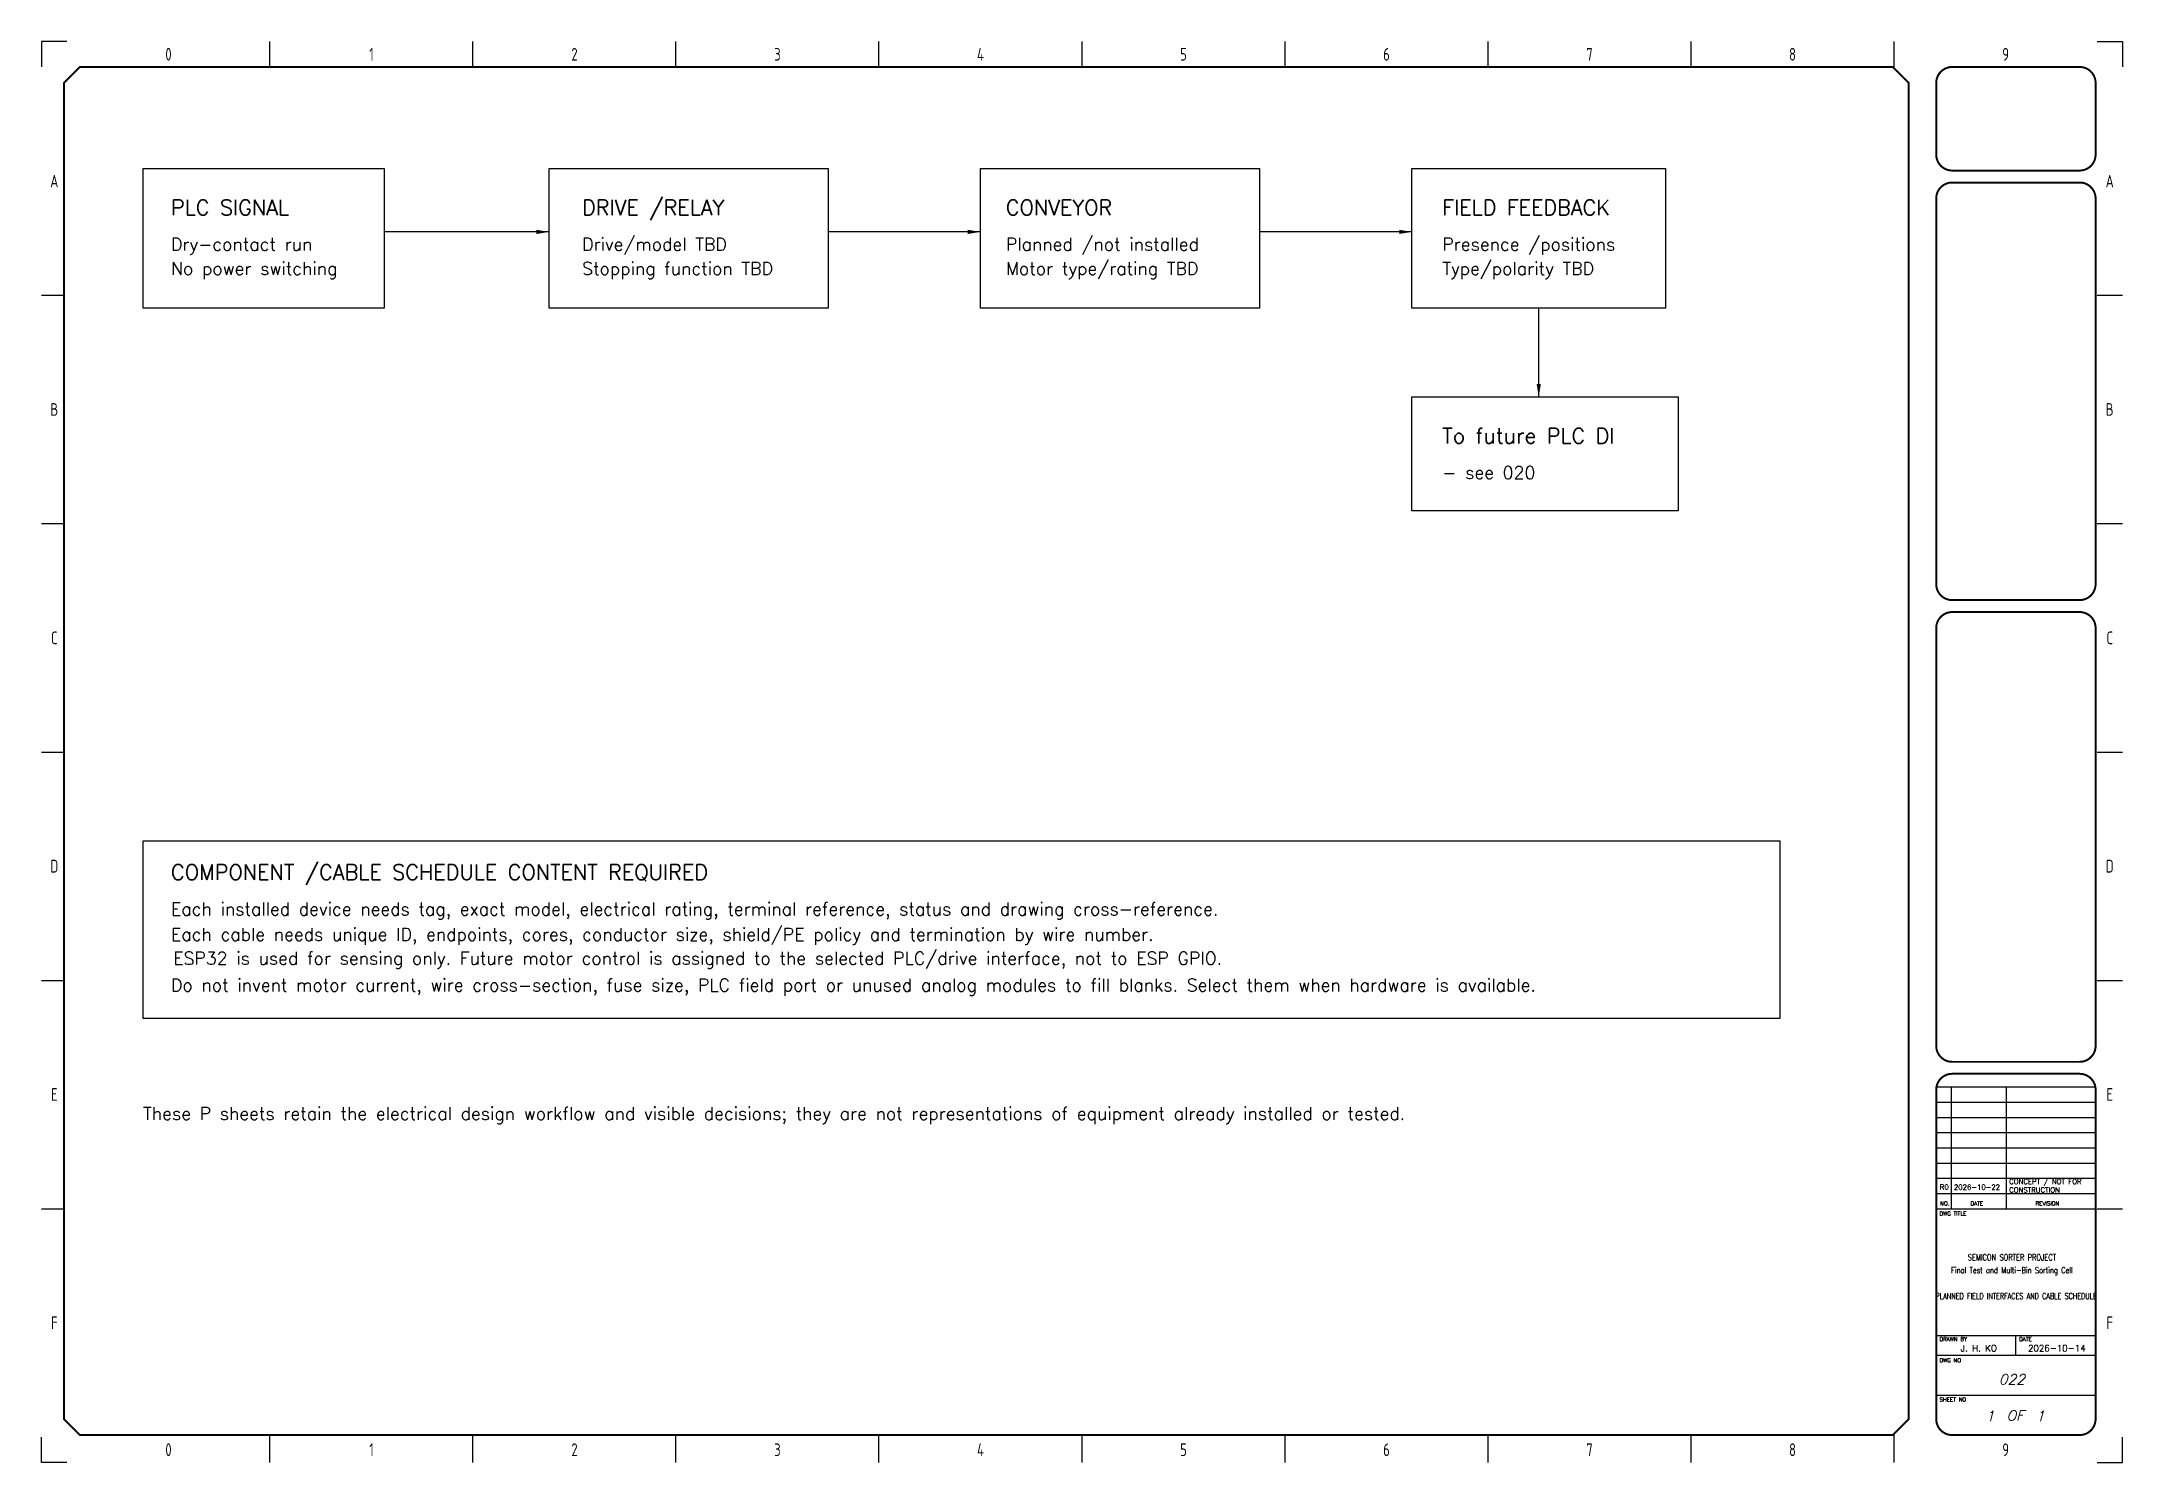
# Model space of a CAD drawing. Extents: x 5 to 415, y 5 to 285.
import ezdxf
from ezdxf.enums import TextEntityAlignment as Align

# ---------------------------------------------------------------- set-up
doc = ezdxf.new("R2010")
doc.units = 0
doc.header["$LTSCALE"] = 10
for name, color, linetype in [('SYMS', 7, 'Continuous'), ('TEXT', 7, 'Continuous'), ('TITLE', 7, 'Continuous'), ('Title blocks', 7, 'Continuous')]:
    doc.layers.add(name, color=color, linetype=linetype)
doc.styles.add('ISO8', font='ISO8.shx', dxfattribs={"width": 0.8})
doc.styles.add('ITALIC', font='ITALIC')
doc.styles.add('ROMANS', font='romans')
doc.dimstyles.get("Standard").update_dxf_attribs({"dimtxt": 0.18, "dimasz": 0.18, "dimexe": 0.18, "dimexo": 0.0625, "dimgap": 0.09, "dimtad": 0, "dimtih": 1, "dimtoh": 1, "dimdec": 4, "dimzin": 0, "dimdsep": 46, "dimtxsty": 'Standard', "dimcen": 0.09, "dimadec": 0, "dimazin": 0, "dimtfac": 1, "dimtdec": 4, "dimtofl": 0, "dimtmove": 0, "dimatfit": 3, "dimfxl": 1, "dimtolj": 1, "dimtzin": 0, "dimarcsym": 0})

# ---------------------------------------------------------------- blocks, each defined once
blk = doc.blocks.new('Title_blocks_A3')
at = {"layer": 'TITLE'}
for p, q in [((372.89, 276.86), (372.89, 259.33)), ((378.33, 79), (409.73, 79)), ((381.28, 79), (381.28, 55)), ((392.12, 79), (392.12, 55)), ((378.33, 76), (409.73, 76)), ((378.32, 73), (409.73, 73)), ((378.32, 70), (409.73, 70)), ((378.32, 67), (409.73, 67)), ((378.32, 64), (409.73, 64)), ((378.32, 61), (409.72, 61)), ((378.32, 58), (409.72, 58)), ((378.32, 55), (409.72, 55)), ((372.89, 13.53), (372.89, 37.81)), ((378.32, 30.02), (409.72, 30.02)), ((394.02, 26.1), (394.02, 30.02)), ((378.32, 26.1), (409.72, 26.1)), ((378.32, 18.24), (409.72, 18.24))]:
    blk.add_line(p, q, dxfattribs=at)
at = {"layer": 'TITLE', "const_width": 0.392}
blk.add_lwpolyline([(372.89, 13.53), (372.89, 276.86), (369.75, 280), (12.53, 280), (9.39, 276.86), (9.39, 13.53), (12.53, 10.39), (369.75, 10.39)], close=True, dxfattribs=at)
for points in [[(381.46, 280, 0.414214), (378.32, 276.86, 0.414214)], [(409.72, 276.86, 0.414214), (406.58, 280, 0.414214)], [(378.32, 262.73, 0.414214), (381.46, 259.59, 0.414214)], [(406.58, 259.59, 0.414214), (409.72, 262.73, 0.414214)], [(381.46, 257.23, 0.414214), (378.32, 254.09, 0.414214)], [(409.72, 254.09, 0.414214), (406.58, 257.23, 0.414214)], [(378.32, 178.08, 0.414214), (381.46, 174.94, 0.414214)], [(406.58, 174.94, 0.414214), (409.72, 178.08, 0.414214)], [(381.46, 172.58, 0.414214), (378.32, 169.44, 0.414214)], [(409.72, 169.44, 0.414214), (406.58, 172.58, 0.414214)], [(378.32, 87.08, 0.414214), (381.46, 83.94, 0.414214)], [(406.58, 83.94, 0.414214), (409.72, 87.08, 0.414214)], [(381.46, 81.58, 0.414214), (378.32, 78.44, 0.414214)], [(409.72, 78.44, 0.414214), (406.58, 81.58, 0.414214)], [(378.32, 13.53, 0.414214), (381.46, 10.39, 0.414214)], [(406.58, 10.39, 0.414214), (409.72, 13.53, 0.414214)]]:
    blk.add_lwpolyline(points, format="xyb", dxfattribs=at)
for points in [[(406.58, 280), (381.46, 280)], [(378.32, 276.86), (378.32, 262.73)], [(409.72, 276.86), (409.72, 262.73)], [(406.58, 259.59), (381.46, 259.59)], [(378.32, 254.09), (378.32, 178.08)], [(406.58, 257.23), (381.46, 257.23)], [(409.72, 254.09), (409.72, 178.08)], [(381.46, 174.94), (406.58, 174.94)], [(381.46, 172.58), (406.58, 172.58)], [(381.46, 83.94), (406.58, 83.94)], [(378.32, 78.44), (378.32, 13.53)], [(381.46, 81.58), (406.58, 81.58)], [(409.72, 78.44), (409.72, 13.53)], [(381.46, 10.39), (406.58, 10.39)]]:
    blk.add_lwpolyline(points, dxfattribs=at)
at = {"layer": 'TITLE', "color": 7, "const_width": 0.392}
for points in [[(378.32, 169.44), (378.32, 87.08)], [(409.72, 169.44), (409.72, 87.08)]]:
    blk.add_lwpolyline(points, dxfattribs=at)
at = {"layer": 'Title blocks', "color": 7}
for p, q in [((50, 280), (50, 285)), ((90, 280), (90, 285)), ((130, 280), (130, 285)), ((170, 280), (170, 285)), ((250, 280), (250, 285)), ((290, 280), (290, 285)), ((330, 280), (330, 285)), ((370, 280), (370, 285)), ((5, 235), (9.39, 235)), ((410, 235), (415, 235)), ((5, 190), (9.39, 190)), ((410, 190), (415, 190)), ((5, 100), (9.39, 100)), ((410, 100), (415, 100)), ((5, 55), (9.39, 55)), ((410, 55), (415, 55)), ((50, 5), (50, 10.39)), ((90, 5), (90, 10.39)), ((130, 5), (130, 10.39)), ((170, 5), (170, 10.39)), ((250, 5), (250, 10.39)), ((290, 5), (290, 10.39)), ((330, 5), (330, 10.39)), ((370, 5), (370, 10.64))]:
    blk.add_line(p, q, dxfattribs=at)
at = {"layer": 'Title blocks', "color": 2}
for p, q in [((210, 280), (210, 285)), ((5, 145), (9.39, 145)), ((410, 145), (415, 145)), ((210, 5), (210, 10.39))]:
    blk.add_line(p, q, dxfattribs=at)
at = {"layer": 'Title blocks'}
for points in [[(10, 285), (5, 285), (5, 280)], [(410, 285), (415, 285), (415, 280)], [(10, 5), (5, 5), (5, 10)], [(410, 5), (415, 5), (415, 10)]]:
    blk.add_lwpolyline(points, dxfattribs=at)
at = {"layer": 'TITLE', "color": 1, "style": 'ROMANS'}
for s, p in [('DWG TITLE', (378.97, 53.64)), ('DRAWN BY', (378.97, 28.91)), ('DATE', (394.67, 28.91)), ('DWG NO', (378.97, 24.72)), ('SHEET NO', (378.97, 17))]:
    blk.add_text(s, height=0.785, dxfattribs=at).set_placement(p)
at = {"layer": 'TITLE', "color": 1}
for s, height, style, p in [('NO.', 0.785, 'ROMANS', (380.02, 56.04)), ('DATE', 0.785, 'ROMANS', (386.32, 56.04)), ('REVISION', 0.785, 'ROMANS', (400.23, 56.04)), ('OF', 2, 'ITALIC', (393.89, 14.25))]:
    blk.add_text(s, height=height, dxfattribs=dict(at, style=style)).set_placement(p, align=Align.MIDDLE)
at = {"layer": 'TITLE', "color": 1, "style": 'ROMANS', "width": 0.8}
for tag, p in [('TITLE#1', (393.23, 44.81)), ('TITLE#2', (393.23, 42.27)), ('TITLE#3', (393.23, 39.73)), ('TITLE#4', (393.23, 37.18))]:
    blk.add_attdef(tag, text='', height=1.2, dxfattribs=at).set_placement(p, align=Align.CENTER)
at = {"layer": 'TITLE', "color": 1}
for tag, p, height, style in [('DRAWNBY', (383.14, 26.88), 1.25, 'ROMANS'), ('DATE', (396.4, 26.88), 1.25, 'ROMANS'), ('SHTS', (397.95, 13.15), 2, 'ITALIC')]:
    blk.add_attdef(tag, p, '', height=height, dxfattribs=dict(at, style=style))
at = {"layer": 'TITLE', "color": 1, "style": 'ITALIC'}
blk.add_attdef('DWG#', text='', height=2, dxfattribs=at).set_placement((393.23, 20.38), align=Align.CENTER)
blk.add_attdef('SH#', text='', height=2, dxfattribs=at).set_placement((389.77, 13.15), align=Align.RIGHT)
at = {"layer": 'TITLE', "color": 7, "flags": 9}
blk.add_attdef('WD_TB', (381.46, 10.39), '', height=1.57, dxfattribs=at)
at = {"layer": 'Title blocks', "style": 'ISO8', "width": 0.8}
for s, p in [('0', (30, 282.5)), ('1', (70, 282.5)), ('2', (110, 282.5)), ('3', (150, 282.5)), ('4', (190, 282.5)), ('5', (230, 282.5)), ('6', (270, 282.5)), ('7', (310, 282.5)), ('8', (350, 282.5)), ('9', (392, 282.5)), ('A', (7.5, 257.5)), ('A', (412.5, 257.5)), ('B', (7.5, 212.5)), ('B', (412.5, 212.5)), ('C', (7.5, 167.5)), ('C', (412.5, 167.5)), ('D', (7.5, 122.5)), ('D', (412.5, 122.5)), ('E', (7.5, 77.5)), ('E', (412.5, 77.5)), ('F', (7.5, 32.5)), ('F', (412.5, 32.5)), ('0', (30, 7.5)), ('1', (70, 7.5)), ('2', (110, 7.5)), ('3', (150, 7.5)), ('4', (190, 7.5)), ('5', (230, 7.5)), ('6', (270, 7.5)), ('7', (310, 7.5)), ('8', (350, 7.5)), ('9', (392, 7.5))]:
    blk.add_text(s, height=2.5, dxfattribs=at).set_placement(p, align=Align.MIDDLE)

msp = doc.modelspace()

# ---------------------------------------------------------------- linework, layer by layer
for points in [[(25, 260), (72.5, 260), (72.5, 232.5), (25, 232.5)], [(105, 260), (160, 260), (160, 232.5), (105, 232.5)], [(190, 260), (245, 260), (245, 232.5), (190, 232.5)], [(275, 260), (325, 260), (325, 232.5), (275, 232.5)], [(275, 215), (327.5, 215), (327.5, 192.5), (275, 192.5)], [(25, 127.5), (347.5, 127.5), (347.5, 92.5), (25, 92.5)]]:
    msp.add_lwpolyline(points, close=True)

# ---------------------------------------------------------------- block references
at = {"layer": 'SYMS'}
ref = msp.add_blockref('Title_blocks_A3', (0, 0), dxfattribs=at)
ref.add_attrib('TITLE#1', 'SEMICON SORTER PROJECT', dxfattribs={"layer": 'TITLE', "color": 1, "height": 1.2, "style": 'ROMANS', "width": 0.8}).set_placement((393.23, 44.81), align=Align.CENTER)
ref.add_attrib('DATE', '2026-10-14', (396.4, 26.88), dxfattribs={"layer": 'TITLE', "color": 1, "height": 1.25, "style": 'ROMANS'})
ref.add_attrib('DRAWNBY', 'J. H. KO', (383.14, 26.88), dxfattribs={"layer": 'TITLE', "color": 1, "height": 1.25, "style": 'ROMANS'})
ref.add_attrib('SH#', '1', dxfattribs={"layer": 'TITLE', "color": 1, "height": 2, "style": 'ITALIC'}).set_placement((389.77, 13.15), align=Align.RIGHT)
ref.add_attrib('TITLE#2', 'Final Test and Multi-Bin Sorting Cell', dxfattribs={"layer": 'TITLE', "color": 1, "height": 1.2, "style": 'ROMANS', "width": 0.8}).set_placement((393.23, 42.27), align=Align.CENTER)
ref.add_attrib('TITLE#4', 'PLANNED FIELD INTERFACES AND CABLE SCHEDULE', dxfattribs={"layer": 'TITLE', "color": 1, "height": 1.2, "style": 'ROMANS', "width": 0.63}).set_placement((394.09, 37.18), align=Align.CENTER)
ref.add_attrib('DWG#', '022', dxfattribs={"layer": 'TITLE', "color": 1, "height": 2, "style": 'ITALIC'}).set_placement((393.23, 20.38), align=Align.CENTER)
ref.add_attrib('SHTS', '1', (397.95, 13.15), dxfattribs={"layer": 'TITLE', "color": 1, "height": 2, "style": 'ITALIC'})

# ---------------------------------------------------------------- texts
at = {"attachment_point": 1}
for s, insert, char_height, width in [('{\\Fromans|c0;ESP32 is used for sensing only. Future motor control is assigned to the selected PLC/drive interface, not to ESP GPIO.}', (30.93, 105.6), 2.5, 288.75), ('{\\Fromans|c129;2026-10-22}', (381.81, 59.74), 1, 22.575), ('{\\Fromans|c0;CONCEPT / NOT FOR CONSTRUCTION}', (392.7, 60.86), 1, 22.575)]:
    msp.add_mtext(s, dxfattribs=dict(at, insert=insert, char_height=char_height, width=width))
at = {"insert": (379.02, 59.77), "char_height": 1, "attachment_point": 1}
msp.add_mtext_dynamic_manual_height_columns('{\\Fromans|c129;R0}', width=2.5, gutter_width=12.5, heights=[0], dxfattribs=at)
at = {"layer": 'TEXT', "style": 'ROMANS'}
for s, height, p in [('DRIVE /RELAY', 3, (111.5, 250.81)), ('PLC SIGNAL', 3, (30.5, 250.81)), ('CONVEYOR', 3, (195, 250.81)), ('FIELD FEEDBACK', 3, (281, 250.81)), ('Dry-contact run', 2.5, (30.5, 243.81)), ('Drive/model TBD', 2.5, (111.5, 243.81)), ('Planned /not installed', 2.5, (195, 243.81)), ('Presence /positions', 2.5, (281, 243.81)), ('Motor type/rating TBD', 2.5, (195, 239.03)), ('Type/polarity TBD', 2.5, (281, 239.03)), ('No power switching', 2.5, (30.5, 239.03)), ('Stopping function TBD', 2.5, (111.5, 239.03)), ('To future PLC DI', 3, (281, 205.81)), ('- see 020', 2.5, (281, 198.81)), ('COMPONENT /CABLE SCHEDULE CONTENT REQUIRED', 3, (30.5, 119.81)), ('Each installed device needs tag, exact model, electrical rating, terminal reference, status and drawing cross-reference.', 2.5, (30.5, 112.81)), ('Each cable needs unique ID, endpoints, cores, conductor size, shield/PE policy and termination by wire number.', 2.5, (30.5, 107.81)), ('Do not invent motor current, wire cross-section, fuse size, PLC field port or unused analog modules to fill blanks. Select them when hardware is available.', 2.5, (30.5, 97.81)), ('These P sheets retain the electrical design workflow and visible decisions; they are not representations of equipment already installed or tested.', 2.5, (25, 72.5))]:
    msp.add_text(s, height=height, dxfattribs=at).set_placement(p)

# ---------------------------------------------------------------- leaders
for points in [[(105, 247.5), (72.5, 247.5)], [(190, 247.5), (160, 247.5)], [(275, 247.5), (245, 247.5)], [(300, 215), (300, 232.5)]]:
    msp.add_leader(points, dimstyle='Standard', override={"dimtxt": 2.5, "dimasz": 2.5, "dimexe": 1.25, "dimexo": 0.625, "dimgap": 0.625, "dimtad": 1, "dimtih": 0, "dimtoh": 0, "dimdec": 2, "dimzin": 8, "dimdsep": 44, "dimcen": 2.5, "dimtdec": 2, "dimtofl": 1, "dimtolj": 0, "dimtzin": 8})

doc.saveas('drawing.dxf')
